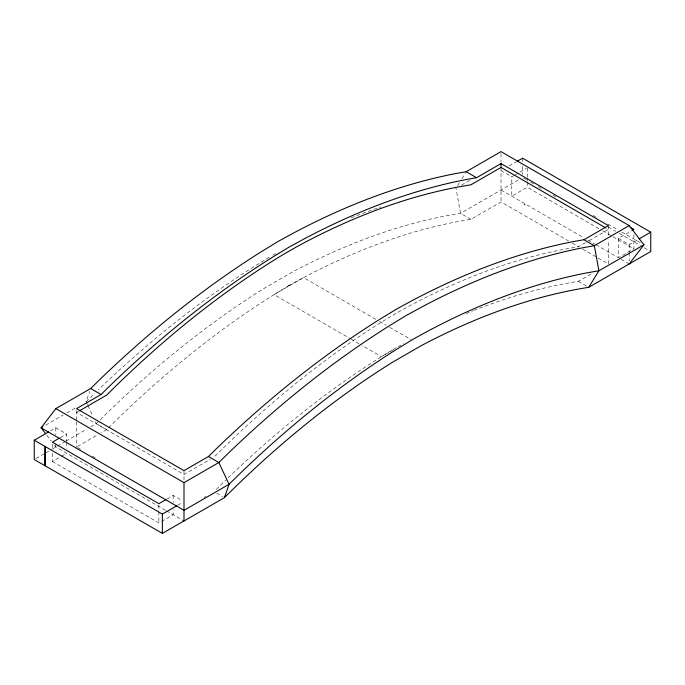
<?xml version="1.0" encoding="UTF-8"?>
<svg xmlns="http://www.w3.org/2000/svg" width="685" height="685" viewBox="0 0 685 685"><rect width="100%" height="100%" fill="white"/><g stroke="black" fill="none" stroke-linecap="round" stroke-linejoin="round"><path stroke-width="0.51" stroke-dasharray="3.42 2.57" d="M87.449 404.655L86.122 401.812L89.701 391.366M457.589 185.661L459.738 182.176M461.887 178.691L465.637 172.594M86.122 401.812L94.778 393.318M269.239 257.312L255.608 265.617A809.208 467.204 -60 0 0 98.383 389.782M289.627 285.14L274.06 294.627A785.721 453.641 -60 0 0 106.689 429.606L101.217 432.766M396.213 347.655L381.468 356.637A785.721 453.641 -60 0 0 226.589 479.337M45.681 425.154L63.14 415.076M66.822 412.952L75.093 408.174M461.502 185.087L470.689 179.778M78.415 411.42L76.592 412.473L184 474.482L210.449 459.215M509.101 165.95L516.293 161.797M50.416 430.891L55.81 427.782L66.573 433.999L66.573 441.106M501.018 170.616L511.789 176.833L514.512 175.257M515.428 174.735L519.067 172.629M519.975 172.106L526.345 168.433M60.366 437.587L66.573 433.999M36.048 458.488L45.03 453.299M45.929 452.785L51.315 449.668M52.214 449.154L65.032 441.671M65.948 441.14L87.106 428.93M90.788 426.806L96.311 423.613A785.721 453.641 -60 0 1 263.674 288.633L293.171 271.602A785.721 453.641 -60 0 1 460.543 213.326L518.982 179.59M77.508 446.457L97.57 434.872M287.991 286.082L303.558 277.596A785.721 453.641 -60 0 1 470.92 219.32L501.018 201.947L568.61 240.974M598.955 228.644L527.253 187.245L511.789 196.175L511.789 176.833M52.377 453.367L52.377 461.493L60.366 456.878M61.256 456.364L66.573 453.29M393.447 349.718L381.468 356.637L362.022 345.411M585.624 242.61L578.328 246.823A785.721 453.641 -60 0 0 410.966 305.099A571.615 330.024 -60 0 0 381.468 322.13A785.721 453.641 -60 0 0 214.105 457.109M589.271 240.503L608.426 229.441L606.576 228.379M166.917 499.04L173.168 495.435L182.141 500.615M633.89 234.561L633.89 248.809L618.427 257.74L618.427 238.397L631.159 231.042M177.646 505.282L182.141 502.687M618.427 238.397L629.19 244.613L638.172 239.433M52.377 461.493L158.877 522.98L160.667 521.944M161.557 521.431L173.168 514.735L173.168 509.649M204.07 497.413L205.894 496.36M473.892 310.476A785.721 453.641 -60 0 1 578.328 281.338L592.927 272.913M272.87 255.214L278.315 252.243M398.062 346.644L403.593 343.63M593.219 215.501L596.909 217.633M607.972 224.021L618.118 229.877M621.809 232.009L640.244 242.653M523.503 178.049L527.185 180.172M530.875 182.304L534.565 184.436M538.256 186.56L541.938 188.692M553.009 195.079L556.699 197.211M608.331 227.026L615.712 231.282M619.403 233.414L640.603 245.658M644.294 247.782L649.825 250.975M602.637 230.768L633.89 248.809M501.018 189.959L584.005 237.875M587.696 239.998L595.077 244.262M595.993 244.793L618.127 257.569M621.115 259.298L629.19 263.956M572.317 243.107L578.799 246.848M582.498 248.989L608.426 263.956L608.426 239.904M470.92 219.32L460.543 213.326L455.987 188.272M578.328 281.338L587.85 286.827M375.782 319.296L303.558 277.596L274.06 294.627L349.984 338.467M379.481 321.436L385.963 325.178M389.671 327.31L410.966 339.606M350.908 338.998L361.098 344.88M106.689 429.606L96.311 423.613L95.42 421.72M216.7 493.123L222.753 496.616M77.516 447.519L81.224 449.66M92.329 456.073L96.037 458.214M165.565 510.342L55.828 446.988L54.552 445.319M166.481 510.873L183.94 520.951M46.854 435.317L51.341 441.149M87.894 405.597L92.766 416.035M629.19 244.613L629.19 251.746M629.19 252.765L629.19 260.908M608.426 225.605L608.426 235.717M527.253 167.902L527.253 177.064M527.253 178.083L527.253 181.14M527.253 182.159L527.253 187.245M522.578 158.166L522.578 162.242M522.578 166.318L522.578 174.461M501.018 153.74L501.018 162.268M501.018 167.431L501.018 201.947M184 470.646L184 480.759M173.168 495.435L173.168 502.542M158.877 504.699L158.877 510.796M158.877 511.806L158.877 522.98M76.592 410.555L76.592 420.838M76.592 421.883L76.592 446.988M66.573 442.125L66.573 448.213M55.81 427.782L55.81 434.889M55.81 444.034L55.81 447.074M52.377 444.231L52.377 449.309M216.297 489.433A785.721 453.641 -60 0 1 225.853 480.057M466.185 313.593A785.721 453.641 -60 0 1 472.924 310.853M351.302 217.779A809.208 467.204 -60 0 1 380.877 206.981"/><path stroke-width="1.03" d="M55.828 408.628L184 482.634L184 520.985L224.483 497.618L229.038 484.321L241.3 472.299A809.208 467.204 -60 0 1 398.524 348.126L413.971 338.715L429.409 330.298A809.208 467.204 -60 0 1 586.643 272.913L598.904 270.781L643.934 244.785L629.19 225.605L501.018 151.608L466.177 171.721L456.347 173.433A832.703 480.759 -60 0 0 294.559 232.48L278.427 241.274L262.286 251.112A832.703 480.759 -60 0 0 100.498 378.882L90.677 388.515L55.828 408.628L41.083 427.808L45.57 433.648M224.483 497.618A785.721 453.641 -60 0 1 391.846 362.63L421.343 345.6A785.721 453.641 -60 0 1 588.715 287.332L598.904 270.781L594.349 245.727L583.962 239.733L574.141 241.437A832.703 480.759 -60 0 0 412.353 300.484L396.213 309.286L380.081 319.116A832.703 480.759 -60 0 0 218.292 446.885L208.471 456.518L184 470.646L76.592 408.628L101.055 394.509L110.876 384.876A832.703 480.759 -60 0 1 272.673 257.106L288.805 247.268L304.936 238.474A832.703 480.759 -60 0 1 466.733 179.427L476.554 177.715L501.018 163.595L608.426 225.605L583.962 239.733M629.19 263.956L643.934 244.785M42.924 426.746L41.083 427.808L184 510.325L229.038 484.321L218.849 462.512L208.471 456.518M79.332 410.889L106.689 395.091A785.721 453.641 -60 0 1 274.06 260.112A571.615 330.024 -60 0 1 303.558 243.081A785.721 453.641 -60 0 1 470.92 184.813L501.018 167.431L605.651 227.84M517.192 161.283L522.578 158.166L650.75 232.172L650.75 251.515L588.715 287.332M183.94 520.951L162.379 533.392L34.25 459.524L34.25 440.232L48.626 431.927M59.475 438.1L52.377 442.193L158.877 503.68L166.027 499.562M184 482.634L218.849 462.512L228.67 452.879A832.703 480.759 -60 0 1 390.459 325.11L406.599 315.28L422.731 306.478A832.703 480.759 -60 0 1 584.528 247.431L594.349 245.727L629.19 225.605M632.075 230.52L633.89 229.466L630.217 227.343M34.25 440.232L162.379 514.101L176.747 505.804M639.071 238.911L650.75 232.172M524.359 204.532L524.89 204.849M466.177 171.721L476.554 177.715M90.677 388.515L101.055 394.509M501.018 163.595L501.018 167.431M162.379 514.101L162.379 533.392M45.107 446.397L45.022 465.74L45.107 446.397"/></g></svg>
